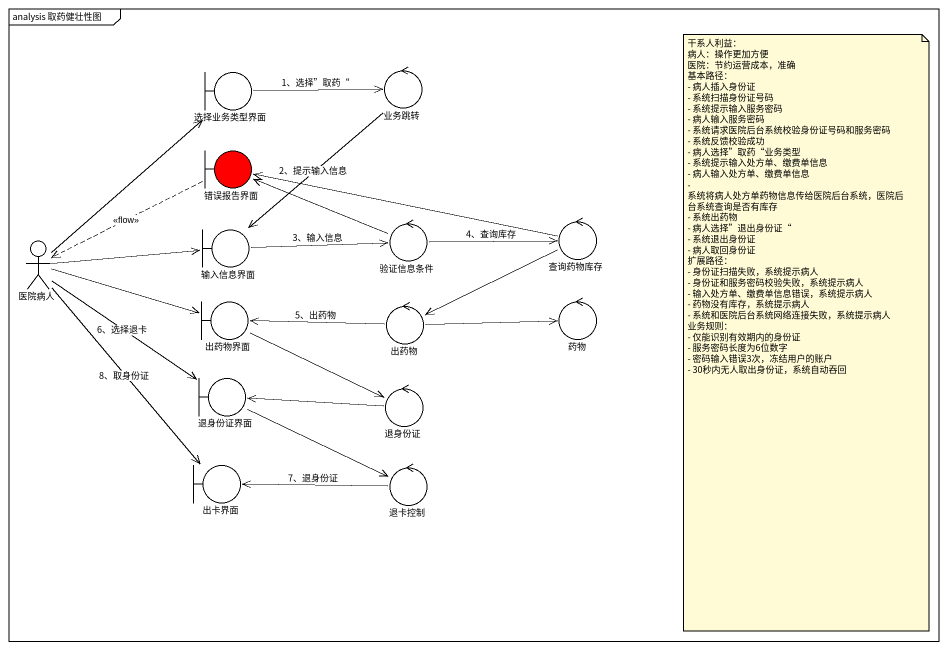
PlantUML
@startuml
mainframe analysis 取药健壮性图
boundary 选择业务类型界面
control 业务跳转
boundary 错误报告界面 #FF0000
actor 医院病人
boundary 输入信息界面
control 验证信息条件
control 查询药物库存
boundary 出药物界面
control 出药物
control 药物
boundary 退身份证界面
control 退身份证
boundary 出卡界面
control 退卡控制
选择业务类型界面 -right-> 业务跳转 : 1、选择”取药“
业务跳转 --> 输入信息界面 : 2、提示输入信息
错误报告界面 .left.> 医院病人 : <<flow>>
医院病人 -up-> 选择业务类型界面
医院病人 -right-> 输入信息界面
医院病人 -right-> 出药物界面
医院病人 --> 退身份证界面 : 6、选择退卡
医院病人 --> 出卡界面 : 8、取身份证
输入信息界面 -right-> 验证信息条件 : 3、输入信息
验证信息条件 -left-> 错误报告界面
验证信息条件 -right-> 查询药物库存 : 4、查询库存
查询药物库存 -left-> 错误报告界面
查询药物库存 -left-> 出药物
出药物界面 -right-> 退身份证
出药物 -left-> 出药物界面 : 5、出药物
出药物 -right-> 药物
退身份证界面 -right-> 退卡控制
退身份证 -left-> 退身份证界面
退卡控制 -left-> 出卡界面 : 7、退身份证
note as N1
  干系人利益：
  病人：操作更加方便
  医院：节约运营成本，准确
  基本路径：
  - 病人插入身份证
  - 系统扫描身份证号码
  - 系统提示输入服务密码
  - 病人输入服务密码
  - 系统请求医院后台系统校验身份证号码和服务密码
  - 系统反馈校验成功
  - 病人选择”取药“业务类型
  - 系统提示输入处方单、缴费单信息
  - 病人输入处方单、缴费单信息
  - 系统将病人处方单药物信息传给医院后台系统，医院后台系统查询是否有库存
  - 系统出药物
  - 病人选择”退出身份证“
  - 系统退出身份证
  - 病人取回身份证
  扩展路径：
  - 身份证扫描失败，系统提示病人
  - 身份证和服务密码校验失败，系统提示病人
  - 输入处方单、缴费单信息错误，系统提示病人
  - 药物没有库存，系统提示病人
  - 系统和医院后台系统网络连接失败，系统提示病人
  业务规则：
  - 仅能识别有效期内的身份证
  - 服务密码长度为6位数字
  - 密码输入错误3次，冻结用户的账户
  - 30秒内无人取出身份证，系统自动吞回
end note
@enduml
